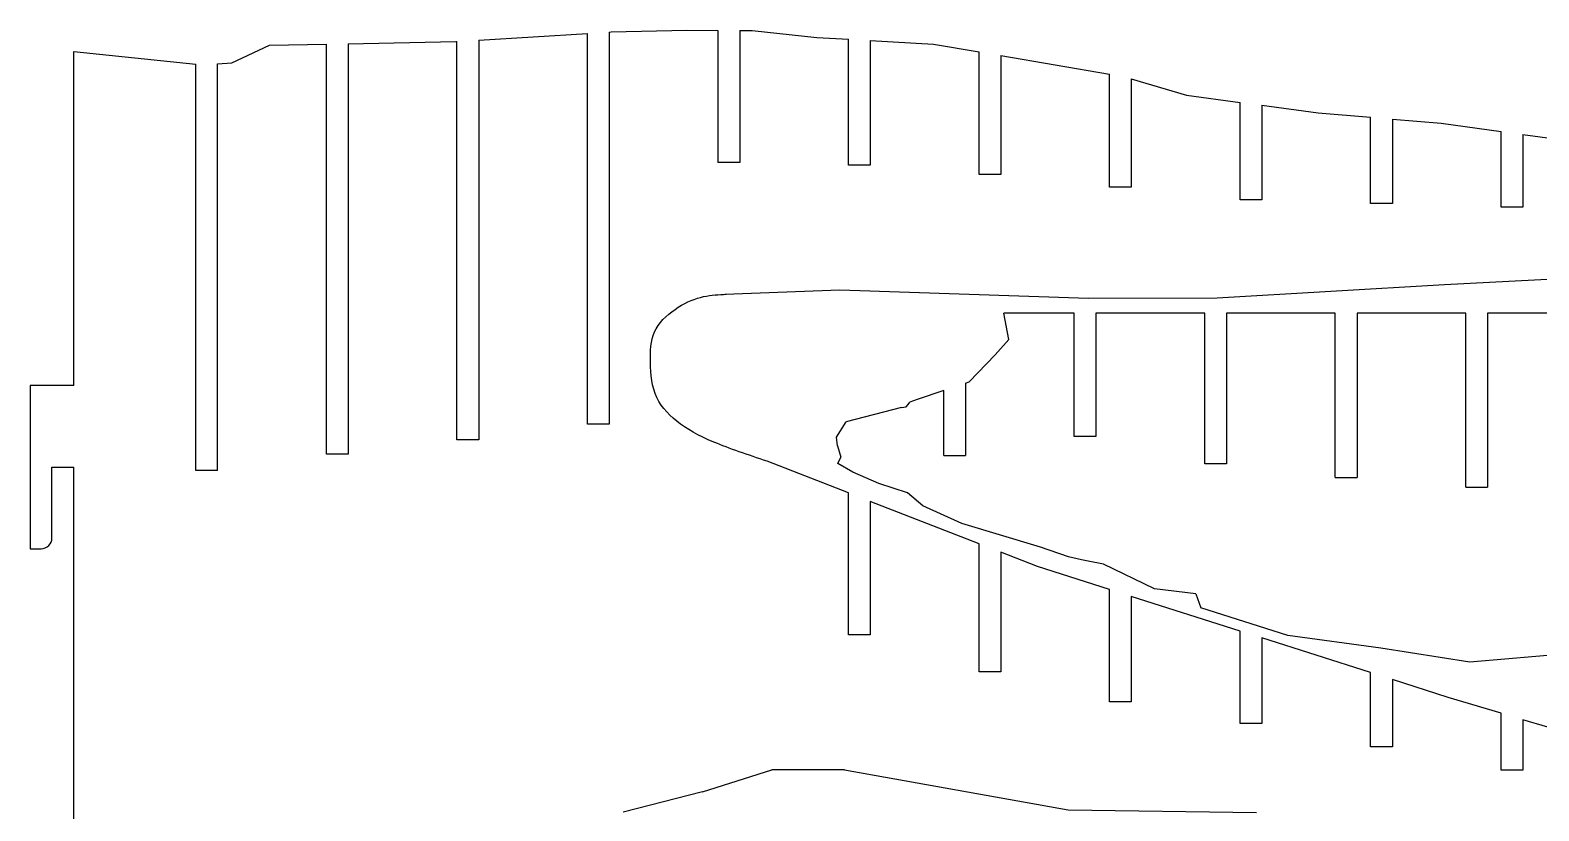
# Model space of a CAD drawing. Extents: x -403 to 998, y -258 to 587.
# Drawn here: x -398.6 to -142, y 199.2 to 331.9 of the extents above; entities that cross this region are included whole.
import ezdxf

# ---------------------------------------------------------------- set-up
doc = ezdxf.new("R2010")
doc.units = 0
doc.header["$MEASUREMENT"] = 0
doc.layers.add('LAYER_1', color=7, linetype='CONTINUOUS')

msp = doc.modelspace()

# ---------------------------------------------------------------- linework, layer by layer
at = {"layer": 'LAYER_1', "color": 30}
for points in [[(-322.2869, 330.1885), (-322.2869, 330.1885), (-303.787, 331.3353), (-303.787, 331.3353)], [(-303.787, 264.8894), (-303.787, 264.8894), (-303.787, 331.3353), (-303.787, 331.3353)], [(-300.087, 331.5646), (-300.087, 331.5646), (-299.775, 331.584), (-299.775, 331.584)], [(-300.087, 331.5646), (-300.087, 331.5646), (-300.087, 264.8894), (-300.087, 264.8894)], [(-299.775, 331.584), (-299.775, 331.584), (-286.893, 331.881), (-286.893, 331.881)], [(-286.893, 331.881), (-286.893, 331.881), (-281.5871, 331.8418), (-281.5871, 331.8418)], [(-281.5871, 331.8418), (-281.5871, 331.8418), (-281.5871, 309.4103), (-281.5871, 309.4103)], [(-277.887, 331.8145), (-277.887, 331.8145), (-275.7677, 331.7989), (-275.7677, 331.7989)], [(-277.887, 331.8145), (-277.887, 331.8145), (-277.887, 309.4103), (-277.887, 309.4103)], [(-275.7677, 331.7989), (-275.7677, 331.7989), (-264.7591, 330.6611), (-264.7591, 330.6611)], [(-364.2443, 326.3124), (-364.2443, 326.3124), (-357.862, 329.3148), (-357.862, 329.3148)], [(-357.862, 329.3148), (-357.862, 329.3148), (-348.1867, 329.5078), (-348.1867, 329.5078)], [(-348.1867, 259.7701), (-348.1867, 259.7701), (-348.1867, 329.5078), (-348.1867, 329.5078)], [(-344.4868, 329.5817), (-344.4868, 329.5817), (-326.1837, 329.9468), (-326.1837, 329.9468)], [(-344.4868, 329.5817), (-344.4868, 329.5817), (-344.4868, 259.7701), (-344.4868, 259.7701)], [(-326.1837, 329.9468), (-326.1837, 329.9468), (-325.9869, 329.9591), (-325.9869, 329.9591)], [(-325.9869, 262.2229), (-325.9869, 262.2229), (-325.9869, 329.9591), (-325.9869, 329.9591)], [(-322.2869, 330.1885), (-322.2869, 330.1885), (-322.2869, 262.2229), (-322.2869, 262.2229)], [(-264.7591, 330.6611), (-264.7591, 330.6611), (-259.3872, 330.3429), (-259.3872, 330.3429)], [(-259.3872, 308.9067), (-259.3872, 308.9067), (-259.3872, 330.3429), (-259.3872, 330.3429)], [(-255.6871, 330.1238), (-255.6871, 330.1238), (-244.9092, 329.4855), (-244.9092, 329.4855)], [(-255.6871, 330.1238), (-255.6871, 330.1238), (-255.6871, 308.9067), (-255.6871, 308.9067)], [(-244.9092, 329.4855), (-244.9092, 329.4855), (-237.1872, 328.1787), (-237.1872, 328.1787)], [(-370.3866, 257.0123), (-370.3866, 257.0123), (-370.3866, 326.0998), (-370.3866, 326.0998)], [(-366.6866, 326.1358), (-366.6866, 326.1358), (-364.2443, 326.3124), (-364.2443, 326.3124)], [(-366.6866, 257.0123), (-366.6866, 257.0123), (-366.6866, 326.1358), (-366.6866, 326.1358)], [(-237.1872, 307.3444), (-237.1872, 307.3444), (-237.1872, 328.1787), (-237.1872, 328.1787)], [(-233.4873, 327.5525), (-233.4873, 327.5525), (-214.9874, 324.4217), (-214.9874, 324.4217)], [(-233.4873, 327.5525), (-233.4873, 327.5525), (-233.4873, 307.3444), (-233.4873, 307.3444)], [(-214.9874, 305.1901), (-214.9874, 305.1901), (-214.9874, 324.4217), (-214.9874, 324.4217)], [(-211.2874, 323.5914), (-211.2874, 323.5914), (-201.8709, 320.8323), (-201.8709, 320.8323)], [(-211.2874, 323.5914), (-211.2874, 323.5914), (-211.2874, 305.1901), (-211.2874, 305.1901)], [(-201.8709, 320.8323), (-201.8709, 320.8323), (-192.7875, 319.6079), (-192.7875, 319.6079)], [(-192.7875, 303.0131), (-192.7875, 303.0131), (-192.7875, 319.6079), (-192.7875, 319.6079)], [(-189.0876, 319.1093), (-189.0876, 319.1093), (-179.5028, 317.8173), (-179.5028, 317.8173)], [(-189.0876, 319.1093), (-189.0876, 319.1093), (-189.0876, 303.0131), (-189.0876, 303.0131)], [(-179.5028, 317.8173), (-179.5028, 317.8173), (-170.5877, 317.0652), (-170.5877, 317.0652)], [(-170.5877, 302.4364), (-170.5877, 302.4364), (-170.5877, 317.0652), (-170.5877, 317.0652)], [(-166.8877, 316.7531), (-166.8877, 316.7531), (-158.5985, 316.0538), (-158.5985, 316.0538)], [(-166.8877, 316.7531), (-166.8877, 316.7531), (-166.8877, 302.4364), (-166.8877, 302.4364)], [(-158.5985, 316.0538), (-158.5985, 316.0538), (-148.3878, 314.6647), (-148.3878, 314.6647)], [(-148.3878, 301.7999), (-148.3878, 301.7999), (-148.3878, 314.6647), (-148.3878, 314.6647)], [(-144.6879, 314.1614), (-144.6879, 314.1614), (-135.8789, 312.9629), (-135.8789, 312.9629)], [(-144.6879, 314.1614), (-144.6879, 314.1614), (-144.6879, 301.7999), (-144.6879, 301.7999)], [(-277.887, 309.4103), (-277.887, 309.4103), (-281.5871, 309.4103), (-281.5871, 309.4103)], [(-255.6871, 308.9067), (-255.6871, 308.9067), (-259.3872, 308.9067), (-259.3872, 308.9067)], [(-233.4873, 307.3444), (-233.4873, 307.3444), (-237.1872, 307.3444), (-237.1872, 307.3444)], [(-211.2874, 305.1901), (-211.2874, 305.1901), (-214.9874, 305.1901), (-214.9874, 305.1901)], [(-189.0876, 303.0131), (-189.0876, 303.0131), (-192.7875, 303.0131), (-192.7875, 303.0131)], [(-166.8877, 302.4364), (-166.8877, 302.4364), (-170.5877, 302.4364), (-170.5877, 302.4364)], [(-144.6879, 301.7999), (-144.6879, 301.7999), (-148.3878, 301.7999), (-148.3878, 301.7999)], [(-124.109, 290.3535), (-124.109, 290.3535), (-158.0129, 288.5899), (-158.0129, 288.5899)], [(-260.8358, 287.6924), (-260.8358, 287.6924), (-280.4232, 286.967), (-280.4232, 286.967)], [(-218.5588, 286.2513), (-218.5588, 286.2513), (-260.8358, 287.6924), (-260.8358, 287.6924)], [(-158.0129, 288.5899), (-158.0129, 288.5899), (-196.659, 286.3335), (-196.659, 286.3335)], [(-196.659, 286.3335), (-196.659, 286.3335), (-218.5588, 286.2513), (-218.5588, 286.2513)], [(-300.087, 264.8894), (-300.087, 264.8894), (-303.787, 264.8894), (-303.787, 264.8894)], [(-322.2869, 262.2229), (-322.2869, 262.2229), (-325.9869, 262.2229), (-325.9869, 262.2229)], [(-344.4868, 259.7701), (-344.4868, 259.7701), (-348.1867, 259.7701), (-348.1867, 259.7701)], [(-391.1698, 186.2667), (-391.1698, 186.2667), (-391.1698, 257.5821), (-391.1698, 257.5821)], [(-366.6866, 257.0123), (-366.6866, 257.0123), (-370.3866, 257.0123), (-370.3866, 257.0123)], [(-259.3872, 253.2018), (-259.3872, 253.2018), (-273.2184, 258.5862), (-273.2184, 258.5862)], [(-259.3872, 229.0892), (-259.3872, 229.0892), (-259.3872, 253.2018), (-259.3872, 253.2018)], [(-237.1872, 244.5596), (-237.1872, 244.5596), (-255.6871, 251.7615), (-255.6871, 251.7615)], [(-255.6871, 251.7615), (-255.6871, 251.7615), (-255.6871, 229.0892), (-255.6871, 229.0892)], [(-396.7198, 243.7071), (-395.698, 243.7071), (-394.8698, 244.5353), (-394.8698, 245.5571)], [(-237.1872, 222.7678), (-237.1872, 222.7678), (-237.1872, 244.5596), (-237.1872, 244.5596)], [(-227.2625, 240.6959), (-227.2625, 240.6959), (-233.4873, 243.1192), (-233.4873, 243.1192)], [(-233.4873, 243.1192), (-233.4873, 243.1192), (-233.4873, 222.7678), (-233.4873, 222.7678)], [(-214.9874, 236.786), (-214.9874, 236.786), (-227.2625, 240.6959), (-227.2625, 240.6959)], [(-214.9874, 217.6862), (-214.9874, 217.6862), (-214.9874, 236.786), (-214.9874, 236.786)], [(-192.7875, 229.7149), (-192.7875, 229.7149), (-211.2874, 235.6075), (-211.2874, 235.6075)], [(-211.2874, 235.6075), (-211.2874, 235.6075), (-211.2874, 217.6862), (-211.2874, 217.6862)], [(-255.6871, 229.0892), (-255.6871, 229.0892), (-259.3872, 229.0892), (-259.3872, 229.0892)], [(-192.7875, 214.0006), (-192.7875, 214.0006), (-192.7875, 229.7149), (-192.7875, 229.7149)], [(-170.5877, 222.6438), (-170.5877, 222.6438), (-189.0876, 228.5364), (-189.0876, 228.5364)], [(-189.0876, 228.5364), (-189.0876, 228.5364), (-189.0876, 214.0006), (-189.0876, 214.0006)], [(-233.4873, 222.7678), (-233.4873, 222.7678), (-237.1872, 222.7678), (-237.1872, 222.7678)], [(-170.5877, 210.0154), (-170.5877, 210.0154), (-170.5877, 222.6438), (-170.5877, 222.6438)], [(-157.4069, 218.4454), (-157.4069, 218.4454), (-166.8877, 221.4653), (-166.8877, 221.4653)], [(-166.8877, 221.4653), (-166.8877, 221.4653), (-166.8877, 210.0154), (-166.8877, 210.0154)], [(-148.3878, 215.7489), (-148.3878, 215.7489), (-157.4069, 218.4454), (-157.4069, 218.4454)], [(-211.2874, 217.6862), (-211.2874, 217.6862), (-214.9874, 217.6862), (-214.9874, 217.6862)], [(-148.3878, 206.0388), (-148.3878, 206.0388), (-148.3878, 215.7489), (-148.3878, 215.7489)], [(-189.0876, 214.0006), (-189.0876, 214.0006), (-192.7875, 214.0006), (-192.7875, 214.0006)], [(-140.4354, 213.3715), (-140.4354, 213.3715), (-144.6879, 214.6428), (-144.6879, 214.6428)], [(-144.6879, 214.6428), (-144.6879, 214.6428), (-144.6879, 206.0388), (-144.6879, 206.0388)], [(-166.8877, 210.0154), (-166.8877, 210.0154), (-170.5877, 210.0154), (-170.5877, 210.0154)], [(-284.1992, 202.3808), (-284.1992, 202.3808), (-272.43, 206.1227), (-272.43, 206.1227)], [(-260.0443, 206.1486), (-260.0443, 206.1486), (-272.43, 206.1227), (-272.43, 206.1227)], [(-260.0443, 206.1486), (-260.0443, 206.1486), (-222.0166, 199.2956), (-222.0166, 199.2956)], [(-144.6879, 206.0388), (-144.6879, 206.0388), (-148.3878, 206.0388), (-148.3878, 206.0388)], [(-284.1992, 202.3808), (-284.1992, 202.3808), (-297.7259, 198.9234), (-297.7259, 198.9234)], [(-222.0166, 199.2956), (-222.0166, 199.2956), (-190.021, 198.8632), (-190.021, 198.8632)]]:
    msp.add_open_spline(points, degree=3, dxfattribs=at)
for points, knots in [([(-391.1698, 271.4571), (-391.1698, 271.4571), (-391.1698, 328.2288), (-391.1698, 328.2288), (-391.1698, 328.2288), (-391.1698, 328.2288), (-370.3866, 326.0998), (-370.3866, 326.0998)], [0, 0, 0, 0, 0.33333333, 0.33333333, 0.33333333, 0.33333333, 1, 1, 1, 1]), ([(-273.2184, 258.5862), (-276.4437, 259.6625), (-279.669, 260.7386), (-282.2898, 261.841), (-282.2898, 261.841), (-284.9105, 262.9434), (-286.9268, 264.0717), (-288.5917, 265.3943), (-288.5917, 265.3943), (-290.2565, 266.717), (-291.5699, 268.2337), (-292.2821, 270.1021), (-292.2821, 270.1021), (-292.9943, 271.9704), (-293.1053, 274.1903), (-293.0867, 276.1141), (-293.0867, 276.1141), (-293.0683, 278.0379), (-292.9203, 279.6657), (-292.1063, 281.1179), (-292.1063, 281.1179), (-291.2924, 282.57), (-289.8126, 283.8463), (-288.343, 284.7701), (-288.343, 284.7701), (-286.8733, 285.6939), (-285.4139, 286.265), (-284.0554, 286.5739), (-284.0554, 286.5739), (-282.6969, 286.8827), (-281.4395, 286.9294), (-280.182, 286.976)], [0, 0, 0, 0, 0.11111111, 0.11111111, 0.11111111, 0.11111111, 0.22222222, 0.22222222, 0.22222222, 0.22222222, 0.33333333, 0.33333333, 0.33333333, 0.33333333, 0.44444444, 0.44444444, 0.44444444, 0.44444444, 0.55555556, 0.55555556, 0.55555556, 0.55555556, 0.66666667, 0.66666667, 0.66666667, 0.66666667, 0.77777778, 0.77777778, 0.77777778, 0.77777778, 1, 1, 1, 1]), ([(-391.1698, 271.4571), (-391.1698, 271.4571), (-398.5698, 271.4571), (-398.5698, 271.4571), (-398.5698, 271.4571), (-398.5698, 271.4571), (-398.5698, 243.7071), (-398.5698, 243.7071), (-398.5698, 243.7071), (-398.5698, 243.7071), (-396.7198, 243.7071), (-396.7198, 243.7071)], [0, 0, 0, 0, 0.25, 0.25, 0.25, 0.25, 0.5, 0.5, 0.5, 0.5, 1, 1, 1, 1]), ([(-394.8698, 245.5571), (-394.8698, 245.5571), (-394.8698, 257.5821), (-394.8698, 257.5821), (-394.8698, 257.5821), (-394.8698, 257.5821), (-391.1698, 257.5821), (-391.1698, 257.5821)], [0, 0, 0, 0, 0.33333333, 0.33333333, 0.33333333, 0.33333333, 1, 1, 1, 1])]:
    msp.add_open_spline(points, degree=3, knots=knots, dxfattribs=at)
at = {"layer": 'LAYER_1'}
for points in [[(-232.1126, 279.286), (-232.1126, 279.286), (-232.9854, 283.7882), (-232.9854, 283.7882)], [(-220.9945, 283.7882), (-220.9945, 283.7882), (-232.9854, 283.7882), (-232.9854, 283.7882)], [(-220.9945, 262.8176), (-220.9945, 262.8176), (-220.9945, 283.7882), (-220.9945, 283.7882)], [(-217.2945, 283.7882), (-217.2945, 283.7882), (-217.2945, 262.8176), (-217.2945, 262.8176)], [(-198.7946, 283.7882), (-198.7946, 283.7882), (-217.2945, 283.7882), (-217.2945, 283.7882)], [(-198.7946, 258.1529), (-198.7946, 258.1529), (-198.7946, 283.7882), (-198.7946, 283.7882)], [(-176.5948, 283.7882), (-176.5948, 283.7882), (-195.0947, 283.7882), (-195.0947, 283.7882)], [(-195.0947, 283.7882), (-195.0947, 283.7882), (-195.0947, 258.1529), (-195.0947, 258.1529)], [(-176.5948, 255.8228), (-176.5948, 255.8228), (-176.5948, 283.7882), (-176.5948, 283.7882)], [(-154.3949, 283.7882), (-154.3949, 283.7882), (-172.8948, 283.7882), (-172.8948, 283.7882)], [(-172.8948, 283.7882), (-172.8948, 283.7882), (-172.8948, 255.8228), (-172.8948, 255.8228)], [(-154.3949, 254.1702), (-154.3949, 254.1702), (-154.3949, 283.7882), (-154.3949, 283.7882)], [(-132.195, 283.7882), (-132.195, 283.7882), (-150.6949, 283.7882), (-150.6949, 283.7882)], [(-150.6949, 283.7882), (-150.6949, 283.7882), (-150.6949, 254.1702), (-150.6949, 254.1702)], [(-234.4277, 276.709), (-234.4277, 276.709), (-232.1126, 279.286), (-232.1126, 279.286)], [(-238.847, 272.0808), (-238.847, 272.0808), (-234.4277, 276.709), (-234.4277, 276.709)], [(-239.4944, 271.8601), (-239.4944, 271.8601), (-238.847, 272.0808), (-238.847, 272.0808)], [(-243.1944, 270.5985), (-243.1944, 270.5985), (-247.7042, 269.0608), (-247.7042, 269.0608)], [(-243.1944, 259.578), (-243.1944, 259.578), (-243.1944, 270.5985), (-243.1944, 270.5985)], [(-239.4944, 271.8601), (-239.4944, 271.8601), (-239.4944, 259.578), (-239.4944, 259.578)], [(-250.3584, 267.7069), (-250.3584, 267.7069), (-259.8083, 265.2734), (-259.8083, 265.2734)], [(-250.3584, 267.7069), (-250.3584, 267.7069), (-249.581, 267.8233), (-249.581, 267.8233)], [(-249.581, 267.8233), (-249.581, 267.8233), (-249.2278, 268.2209), (-249.2278, 268.2209)], [(-249.2278, 268.2209), (-249.2278, 268.2209), (-248.935, 268.652), (-248.935, 268.652)], [(-247.7042, 269.0608), (-247.7042, 269.0608), (-248.935, 268.652), (-248.935, 268.652)], [(-261.4011, 262.7027), (-261.4011, 262.7027), (-259.8083, 265.2734), (-259.8083, 265.2734)], [(-261.2843, 261.184), (-261.2843, 261.184), (-261.4011, 262.7027), (-261.4011, 262.7027)], [(-217.2945, 262.8176), (-217.2945, 262.8176), (-220.9945, 262.8176), (-220.9945, 262.8176)], [(-261.2843, 261.184), (-261.2843, 261.184), (-260.6738, 259.2896), (-260.6738, 259.2896)], [(-261.2138, 258.187), (-261.2138, 258.187), (-260.6738, 259.2896), (-260.6738, 259.2896)], [(-243.1944, 259.578), (-243.1944, 259.578), (-239.4944, 259.578), (-239.4944, 259.578)], [(-258.6334, 256.7248), (-258.6334, 256.7248), (-261.2138, 258.187), (-261.2138, 258.187)], [(-254.2266, 254.782), (-254.2266, 254.782), (-258.6334, 256.7248), (-258.6334, 256.7248)], [(-195.0947, 258.1529), (-195.0947, 258.1529), (-198.7946, 258.1529), (-198.7946, 258.1529)], [(-249.3452, 253.2295), (-249.3452, 253.2295), (-254.2266, 254.782), (-254.2266, 254.782)], [(-176.5948, 255.8228), (-176.5948, 255.8228), (-172.8948, 255.8228), (-172.8948, 255.8228)], [(-154.3949, 254.1702), (-154.3949, 254.1702), (-150.6949, 254.1702), (-150.6949, 254.1702)], [(-246.7419, 251.0013), (-246.7419, 251.0013), (-249.3452, 253.2295), (-249.3452, 253.2295)], [(-240.1379, 248.0033), (-240.1379, 248.0033), (-246.7419, 251.0013), (-246.7419, 251.0013)], [(-226.7412, 243.9745), (-226.7412, 243.9745), (-240.1379, 248.0033), (-240.1379, 248.0033)], [(-221.9758, 242.3592), (-221.9758, 242.3592), (-226.7412, 243.9745), (-226.7412, 243.9745)], [(-219.7835, 241.8418), (-219.7835, 241.8418), (-221.9758, 242.3592), (-221.9758, 242.3592)], [(-218.6015, 241.6061), (-218.6015, 241.6061), (-219.7835, 241.8418), (-219.7835, 241.8418)], [(-216.0177, 241.1111), (-216.0177, 241.1111), (-218.6015, 241.6061), (-218.6015, 241.6061)], [(-207.353, 236.8893), (-207.353, 236.8893), (-216.0177, 241.1111), (-216.0177, 241.1111)], [(-200.323, 236.0466), (-200.323, 236.0466), (-207.353, 236.8893), (-207.353, 236.8893)], [(-200.323, 236.0466), (-200.323, 236.0466), (-199.4717, 233.6911), (-199.4717, 233.6911)], [(-184.6805, 228.9585), (-184.6805, 228.9585), (-199.4717, 233.6911), (-199.4717, 233.6911)], [(-168.8641, 226.8042), (-168.8641, 226.8042), (-184.6805, 228.9585), (-184.6805, 228.9585)], [(-153.6955, 224.4433), (-153.6955, 224.4433), (-168.8641, 226.8042), (-168.8641, 226.8042)], [(-136.548, 225.8857), (-136.548, 225.8857), (-153.6955, 224.4433), (-153.6955, 224.4433)]]:
    msp.add_open_spline(points, degree=3, dxfattribs=at)

doc.saveas('drawing.dxf')
